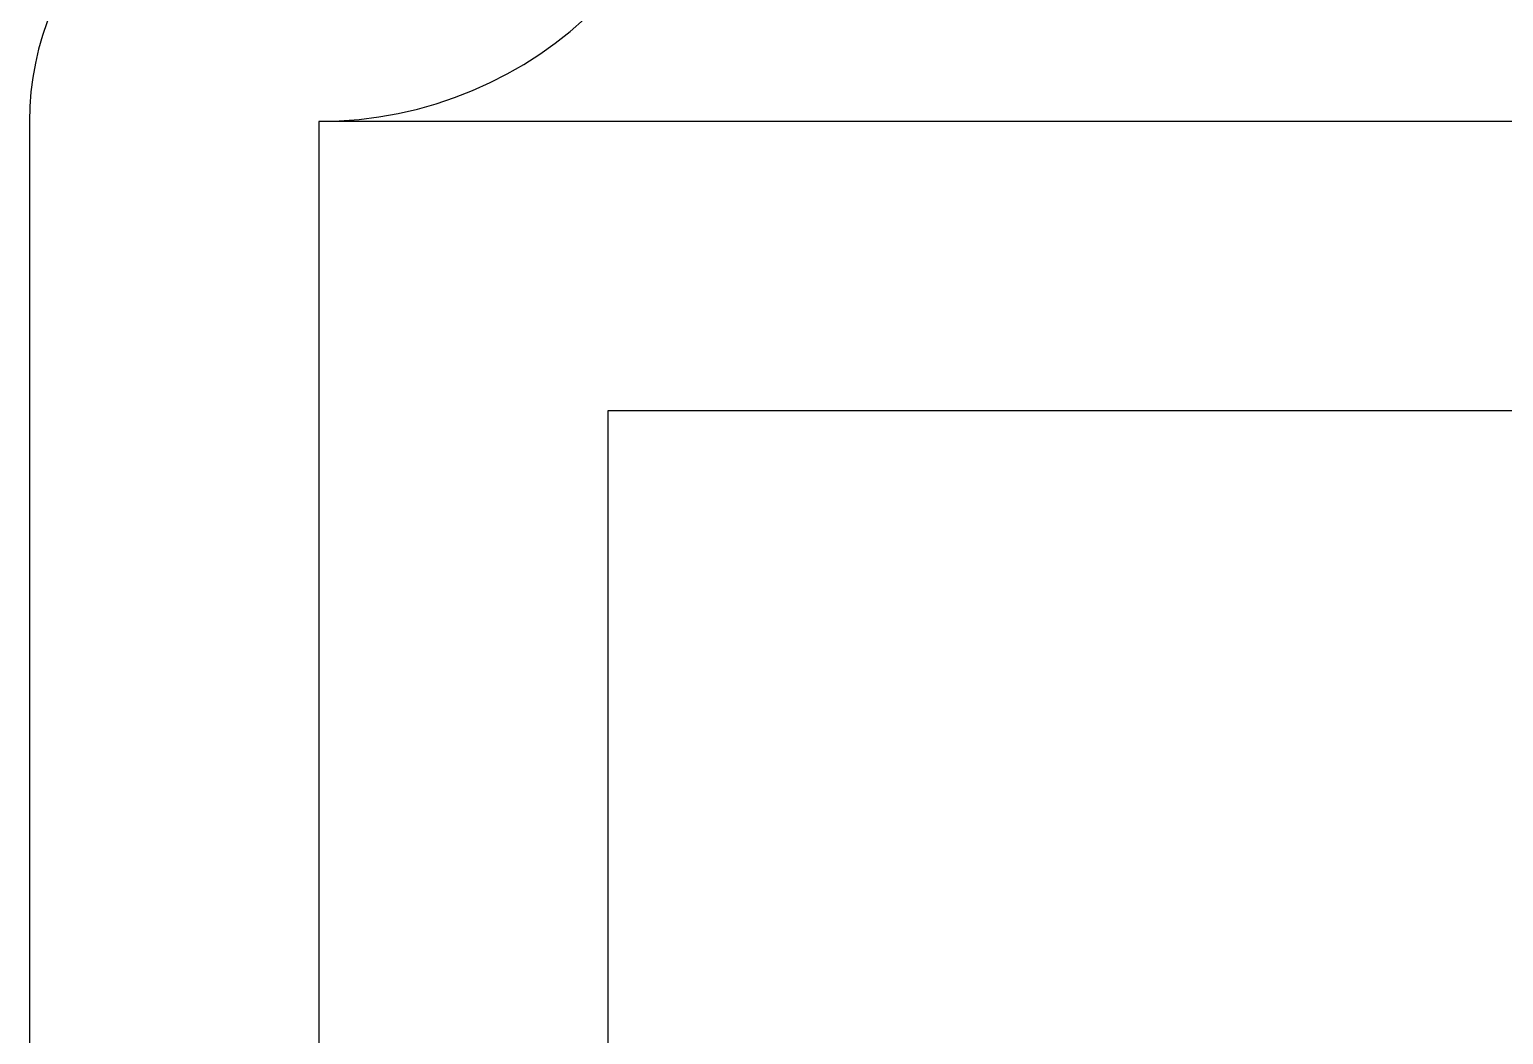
# Model space of a CAD drawing. Header units: millimetres. Extents: x 56222 to 3066687, y -650199 to -121287.
# Drawn here: x 141917.33 to 141922.42, y -185275.08 to -185271.6 of the extents above; entities that cross this region are included whole.
import ezdxf

# ---------------------------------------------------------------- set-up
doc = ezdxf.new("R2010")
doc.units = ezdxf.units.MM
doc.header["$MEASUREMENT"] = 0
doc.layers.add('$TD_AUDIT_GENERATED_(A0BDF17)', color=32, linetype='Continuous', lineweight=30)

msp = doc.modelspace()

# ---------------------------------------------------------------- linework, layer by layer
at = {"layer": '$TD_AUDIT_GENERATED_(A0BDF17)', "linetype": 'Continuous', "lineweight": 25, "ltscale": 2}
for p, q in [((141917.3259, -185271.9222, 0.5173), (141917.3259, -185302.8425, 0.5173)), ((141918.3259, -185271.9222, 0.5173), (141918.3259, -185301.8425, 0.5173)), ((141927.5099, -185271.9222, 0.5173), (141918.3259, -185271.9222, 0.5173)), ((141918.3259, -185272.9222, 0.5173), (141918.3259, -185280.5076, 0.5173)), ((141926.5099, -185272.9222, 0.5173), (141919.3259, -185272.9222, 0.5173)), ((141922.4179, -185272.9222, 0.5173), (141919.3259, -185272.9222, 0.5173)), ((141919.3259, -185272.9222, 0.5173), (141919.3259, -185280.5076, 0.5173))]:
    msp.add_line(p, q, dxfattribs=at)
for centre, radius, start, end in [((141918.3259, -185270.5519, 0.5173), 1.3703, 270, 359.7567), ((141918.3259, -185271.9222, 0.5173), 1, 90, 180)]:
    msp.add_arc(centre, radius, start, end, dxfattribs=at)

doc.saveas('drawing.dxf')
